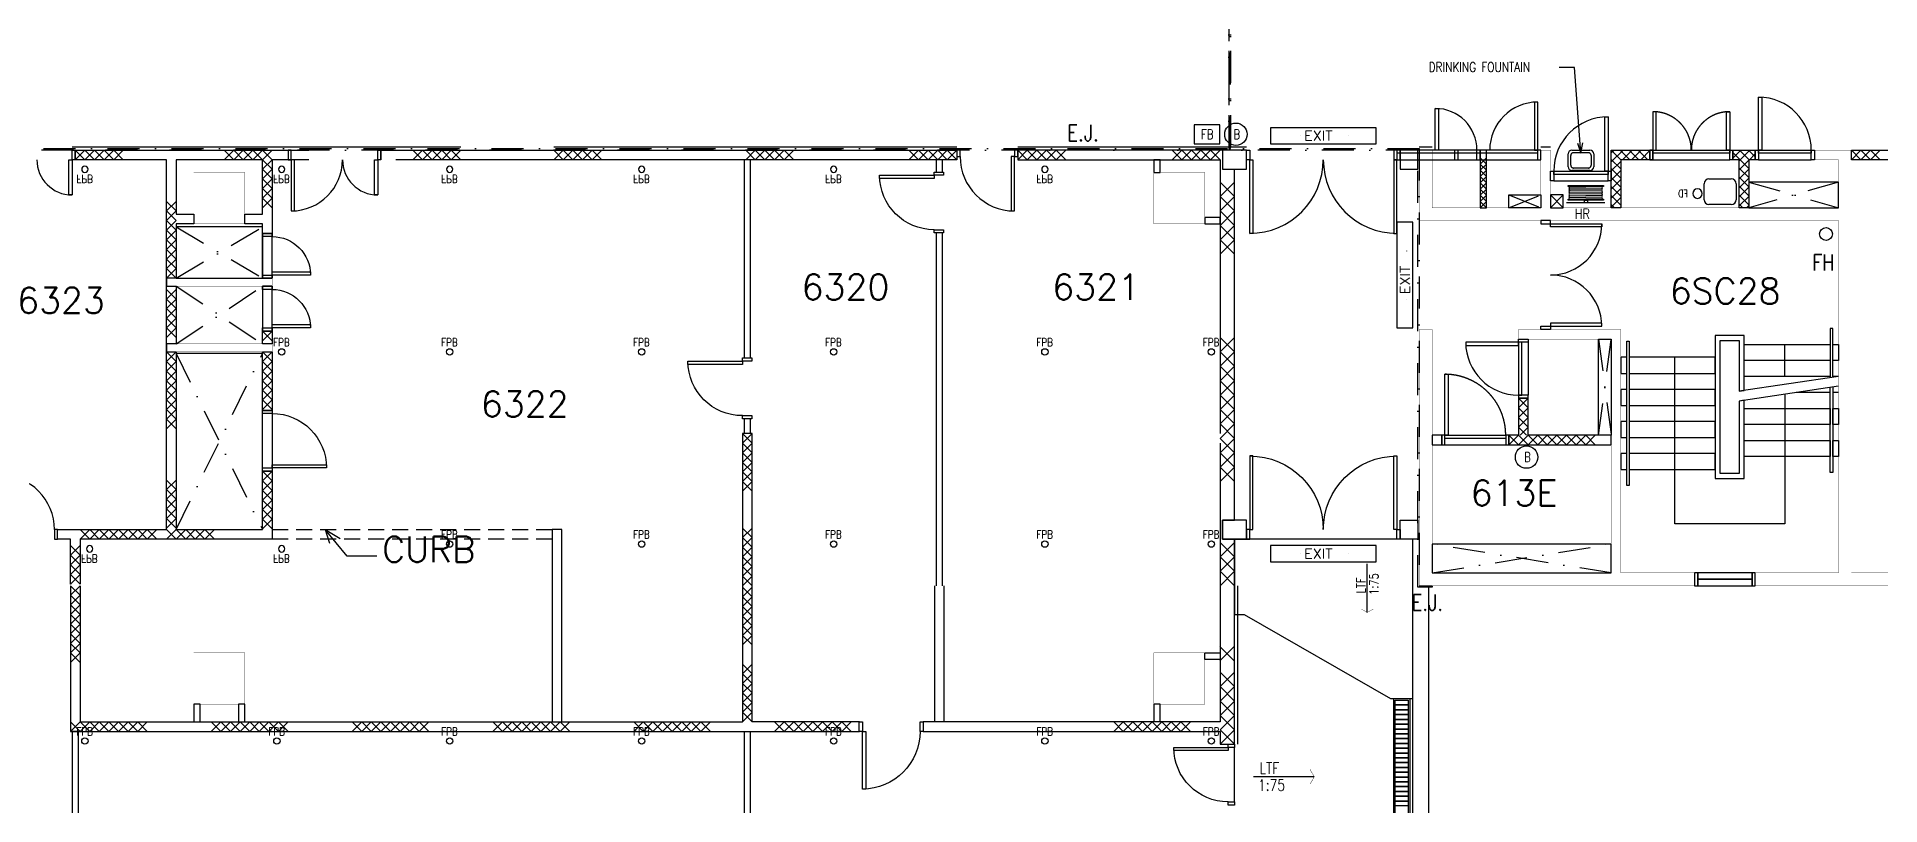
# Model space of a CAD drawing. Header units: millimetres. Extents: x -68474 to 336700, y -113450 to 53663.
# Drawn here: x 180150 to 208950, y -52975 to -40983 of the extents above; entities that cross this region are included whole.
import ezdxf

# ---------------------------------------------------------------- set-up
doc = ezdxf.new("R2010")
doc.units = ezdxf.units.MM
doc.header["$LTSCALE"] = 1000
for name, pattern in [('s5147a$0$DASHDOT', [1, 0.5, -0.25, 0, -0.25]), ('s5147a$0$DOT', [0.25, 0, -0.25]), ('s5147a$0$HIDDEN', [0.375, 0.25, -0.125])]:
    doc.linetypes.add(name, pattern=pattern)
for name, color, linetype in [('s5147a$0$11', 7, 'Continuous'), ('s5147a$0$17', 12, 'Continuous'), ('s5147a$0$20', 7, 'Continuous'), ('s5147a$0$22', 7, 'Continuous'), ('s5147a$0$23', 7, 'Continuous'), ('s5147a$0$25', 7, 'Continuous'), ('s5147a$0$30', 7, 'Continuous'), ('s5147a$0$39', 7, 'Continuous'), ('s5147a$0$41', 7, 'Continuous'), ('s5147a$0$45', 7, 'Continuous'), ('s5147a$0$49', 7, 'Continuous'), ('s5147a$0$56', 7, 'Continuous'), ('s5147a$0$6', 7, 'Continuous'), ('s5147a$0$9', 7, 'Continuous'), ('s5147a$0$EJ', 8, 'Continuous'), ('s5147a$0$L3', 3, 'Continuous'), ('s5147a$0$ROOM-NO', 4, 'Continuous')]:
    doc.layers.add(name, color=color, linetype=linetype)
doc.styles.add('s5147a$0$STANDARD', font='romans.shx', dxfattribs={"width": 0.75})

# ---------------------------------------------------------------- blocks, each defined once
blk = doc.blocks.new('s5147a$0$CHAT15')
at = {"layer": 's5147a$0$22', "color": 14, "linetype": 'Continuous'}
for points in [[(0, 0), (0.15, 0.15), (0.3, 0), (0.45, 0.15), (0.6, 0), (0.75, 0.15)], [(0, 0.15), (0.15, 0), (0.3, 0.15), (0.45, 0), (0.6, 0.15), (0.75, 0)]]:
    blk.add_lwpolyline(points, dxfattribs=at)
blk = doc.blocks.new('s5147a$0$D950A')
at = {"layer": 's5147a$0$41', "color": 8, "linetype": 'Continuous'}
for points in [[(0.05, 0.1), (0.1, 0.1), (0.1, 0.95), (0.05, 0.95)], [(0.05, 0.1), (0, 0.1), (0, 0), (0.05, 0)], [(0.95, 0.1), (0.9, 0.1), (0.9, 0), (0.95, 0)]]:
    blk.add_lwpolyline(points, close=True, dxfattribs=at)
blk.add_arc((0.05, 0.1), 0.85, 0, 90, dxfattribs=at)
blk = doc.blocks.new('s5147a$0$HAT15')
at = {"layer": 's5147a$0$22', "color": 14, "linetype": 'Continuous'}
for p, q in [((0, 0), (0.15, 0.15)), ((0, 0.15), (0.15, 0))]:
    blk.add_line(p, q, dxfattribs=at)
blk = doc.blocks.new('s5147a$0$D1000B')
at = {"layer": 's5147a$0$30', "color": 14, "linetype": 'Continuous'}
for points in [[(0.05, 0.15), (0.1, 0.15), (0.1, 1.05), (0.05, 1.05)], [(0, 0), (0.05, 0), (0.05, 0.15), (0, 0.15)], [(0.95, 0), (1, 0), (1, 0.15), (0.95, 0.15)]]:
    blk.add_lwpolyline(points, close=True, dxfattribs=at)
blk.add_arc((0.05, 0.15), 0.9, 0, 90, dxfattribs=at)
blk = doc.blocks.new('s5147a$0$H1200')
at = {"layer": 's5147a$0$22', "color": 14, "linetype": 'Continuous'}
for points in [[(0, 0), (0.15, 0.15), (0.3, 0), (0.45, 0.15), (0.6, 0), (0.75, 0.15), (0.9, 0), (1.05, 0.15), (1.2, 0)], [(0, 0.15), (0.15, 0), (0.3, 0.15), (0.45, 0), (0.6, 0.15), (0.75, 0), (0.9, 0.15), (1.05, 0), (1.2, 0.15)]]:
    blk.add_lwpolyline(points, dxfattribs=at)
blk = doc.blocks.new('s5147a$0$LTF75')
at = {"layer": 's5147a$0$45', "color": 4, "linetype": 'Continuous'}
blk.add_line((0.7586, 0), (0, 0), dxfattribs=at)
at = {"layer": 's5147a$0$45', "color": 4, "linetype": 'Continuous', "const_width": 0.005}
blk.add_lwpolyline([(0.7059, 0.0912), (0.7586, 0), (0.7059, -0.0914)], dxfattribs=at)
at = {"layer": 's5147a$0$45', "color": 4, "linetype": 'Continuous', "style": 's5147a$0$STANDARD', "width": 0.800142}
for s, p in [('LTF', (0.0735, 0.036)), ('1:75', (0.0556, -0.1735))]:
    blk.add_text(s, height=0.1406, dxfattribs=at).set_placement(p)
blk = doc.blocks.new('s5147a$0$LTF75D')
at = {"layer": 's5147a$0$45', "color": 4, "linetype": 'Continuous'}
blk.add_line((0, -0.7586), (0, 0), dxfattribs=at)
at = {"layer": 's5147a$0$45', "color": 4, "linetype": 'Continuous', "const_width": 0.005}
blk.add_lwpolyline([(-0.0912, -0.7059), (0, -0.7586), (0.0914, -0.7059)], dxfattribs=at)
at = {"layer": 's5147a$0$45', "color": 4, "linetype": 'Continuous', "style": 's5147a$0$STANDARD', "width": 0.800142}
for s, p in [('LTF', (-0.0303, -0.4608)), ('1:75', (0.1735, -0.4844))]:
    blk.add_text(s, height=0.1406, rotation=90, dxfattribs=at).set_placement(p)
blk = doc.blocks.new('s5147a$0$H900')
at = {"layer": 's5147a$0$22', "color": 14, "linetype": 'Continuous'}
for points in [[(0, 0), (0.15, 0.15), (0.3, 0), (0.45, 0.15), (0.6, 0), (0.75, 0.15), (0.9, 0)], [(0, 0.15), (0.15, 0), (0.3, 0.15), (0.45, 0), (0.6, 0.15), (0.75, 0), (0.9, 0.15)]]:
    blk.add_lwpolyline(points, dxfattribs=at)
blk = doc.blocks.new('s5147a$0$FPB')
at = {"layer": 's5147a$0$45', "color": 15, "linetype": 'Continuous'}
blk.add_circle((0, 0), 0.05, dxfattribs=at)
at = {"layer": 's5147a$0$45', "color": 15, "linetype": 'Continuous', "style": 's5147a$0$STANDARD', "width": 0.8}
blk.add_text('FPB', height=0.125, dxfattribs=at).set_placement((-0.1323, 0.0875))
blk = doc.blocks.new('s5147a$0$D1700B')
at = {"layer": 's5147a$0$30', "color": 4, "linetype": 'Continuous'}
for points in [[(0, 0), (0.05, 0), (0.05, 0.95), (0.1, 0.95), (0.1, 0.15), (0, 0.15), (0, 0)], [(1.7, 0), (1.65, 0), (1.65, 0.95), (1.6, 0.95), (1.6, 0.15), (1.7, 0.15), (1.7, 0)]]:
    blk.add_lwpolyline(points, dxfattribs=at)
for centre, start, end in [((0.05, 0.15), 0, 90), ((1.650003, 0.15), 90, 180)]:
    blk.add_arc(centre, 0.800001, start, end, dxfattribs=at)
blk = doc.blocks.new('s5147a$0$D2400B')
at = {"layer": 's5147a$0$30', "color": 14, "linetype": 'Continuous'}
for points in [[(0.05, 0.15), (0.1, 0.15), (0.1, 1.3), (0.05, 1.3)], [(2.35, 0.15), (2.3, 0.15), (2.3, 1.3), (2.35, 1.3)], [(0, 0), (0.05, 0), (0.05, 0.15), (0, 0.15)], [(2.4, 0), (2.35, 0), (2.35, 0.15), (2.4, 0.15)]]:
    blk.add_lwpolyline(points, close=True, dxfattribs=at)
for centre, start, end in [((0.05, 0.15), 0, 90), ((2.350004, 0.15), 90, 180)]:
    blk.add_arc(centre, 1.150002, start, end, dxfattribs=at)
blk = doc.blocks.new('s5147a$0$INSINK')
at = {"layer": 's5147a$0$49', "color": 2, "linetype": 'Continuous'}
for p, q in [((0, 0.075), (0, 0.325)), ((0.075, 0.4), (0.425, 0.4)), ((0.5, 0.325), (0.5, 0.075)), ((0.425, 0), (0.075, 0))]:
    blk.add_line(p, q, dxfattribs=at)
for centre, start, end in [((0.075, 0.325001), 90, 180), ((0.425001, 0.325001), 0, 90), ((0.075, 0.075), 180, 270), ((0.425001, 0.075), 270, 0)]:
    blk.add_arc(centre, 0.075, start, end, dxfattribs=at)
blk = doc.blocks.new('s5147a$0$HR')
at = {"layer": 's5147a$0$56', "color": 1, "linetype": 'Continuous'}
for p, q in [((-0.3, 0), (0.3, 0)), ((0.249, -0.0595), (-0.2491, -0.0671)), ((0.249, -0.0863), (-0.2491, -0.0939)), ((0.249, -0.1131), (-0.2491, -0.1207)), ((0.249, -0.1399), (-0.2491, -0.1475)), ((0.249, -0.1667), (-0.2491, -0.1743)), ((-0.2491, -0.201), (0.249, -0.1934)), ((0.249, -0.2202), (-0.2491, -0.2278)), ((0.249, -0.247), (-0.2491, -0.2546))]:
    blk.add_line(p, q, dxfattribs=at)
for points in [[(-0.275, -0.0575), (-0.275, -0.045), (0.275, -0.045), (0.275, -0.0575)], [(0.275, -0.2575), (0.275, -0.27), (-0.275, -0.27), (-0.275, -0.2575)], [(0.02, -0.0001), (0.02, -0.045), (-0.03, -0.045), (-0.03, -0.0001)]]:
    blk.add_lwpolyline(points, close=True, dxfattribs=at)
for centre, start, end in [((-0.2491, -0.08055), 89.999978, 269.999972), ((-0.2491, -0.107336), 89.999978, 269.999972), ((-0.2491, -0.134122), 89.999978, 269.999972), ((-0.2491, -0.160907), 89.999978, 269.999972), ((-0.2491, -0.187693), 89.999978, 269.999972), ((-0.2491, -0.214479), 89.999978, 269.999972), ((-0.2491, -0.241265), 89.999978, 269.999972), ((0.249, -0.07295), 270.000028, 90.000022), ((0.249, -0.099736), 270.000028, 90.000022), ((0.249, -0.126522), 270.000028, 90.000022), ((0.249, -0.153307), 270.000028, 90.000022), ((0.249, -0.180093), 270.000028, 90.000022), ((0.249, -0.206879), 270.000028, 90.000022), ((0.249, -0.233665), 270.000028, 90.000022)]:
    blk.add_arc(centre, 0.013393, start, end, dxfattribs=at)
at = {"layer": 's5147a$0$56', "color": 1, "linetype": 'Continuous', "style": 's5147a$0$STANDARD'}
blk.add_text('J.D.K.', height=0.0003, dxfattribs=at).set_placement((-0.2732, -0.2696))
blk = doc.blocks.new('s5147a$0$WP')
at = {"layer": 's5147a$0$30', "color": 14, "linetype": 'Continuous'}
blk.add_line((0.05, 0), (1, 0), dxfattribs=at)
at = {"layer": 's5147a$0$30', "color": 14, "linetype": 's5147a$0$HIDDEN'}
blk.add_lwpolyline([(0.05, 1.1), (0.1, 1.1), (0.1, 0.15), (0.05, 0.15)], close=True, dxfattribs=at)
at = {"layer": 's5147a$0$30', "color": 14, "linetype": 'Continuous'}
for points in [[(0, 0), (0.05, 0), (0.05, 0.15), (0, 0.15)], [(0.05, 0.15), (1, 0.15), (1, 0.1), (0.05, 0.1)], [(1, 0), (1.05, 0), (1.05, 0.15), (1, 0.15)]]:
    blk.add_lwpolyline(points, close=True, dxfattribs=at)
at = {"layer": 's5147a$0$30', "color": 14, "linetype": 's5147a$0$HIDDEN'}
blk.add_arc((0.05, 0.15), 0.95, 0, 90, dxfattribs=at)
blk = doc.blocks.new('s5147a$0$H1350')
at = {"layer": 's5147a$0$22', "color": 1, "linetype": 'Continuous'}
for points in [[(0, 0), (0.15, 0.15), (0.3, 0), (0.45, 0.15), (0.6, 0), (0.75, 0.15), (0.9, 0), (1.05, 0.15), (1.2, 0), (1.35, 0.15)], [(0, 0.15), (0.15, 0), (0.3, 0.15), (0.45, 0), (0.6, 0.15), (0.75, 0), (0.9, 0.15), (1.05, 0), (1.2, 0.15), (1.35, 0)]]:
    blk.add_lwpolyline(points, dxfattribs=at)
blk = doc.blocks.new('s5147a$0$H450')
at = {"layer": 's5147a$0$22', "color": 14, "linetype": 'Continuous'}
for points in [[(0, 0.15), (0.15, 0), (0.3, 0.15), (0.45, 0)], [(0, 0), (0.15, 0.15), (0.3, 0), (0.45, 0.15)]]:
    blk.add_lwpolyline(points, dxfattribs=at)
blk = doc.blocks.new('s5147a$0$CSINK')
at = {"layer": 's5147a$0$49', "color": 14, "linetype": 'Continuous'}
for p, q in [((0.075, 0.4), (0.425, 0.4)), ((0, 0.075), (0, 0.325)), ((0.05, 0.1062), (0.05, 0.2938)), ((0.425, 0), (0.075, 0)), ((0.11, 0.35), (0.39, 0.35)), ((0.39, 0.05), (0.11, 0.05)), ((0.45, 0.2938), (0.45, 0.1062)), ((0.5, 0.325), (0.5, 0.075))]:
    blk.add_line(p, q, dxfattribs=at)
for points in [[(0.11, 0.350001, 0.03065), (0.102177, 0.349519, 0.030839), (0.094471, 0.348084, 0.030964), (0.08706, 0.345725, 0.031496), (0.08, 0.342465, 0.031724), (0.0735, 0.338393, 0.032492), (0.067574, 0.333525, 0.032773), (0.06242, 0.328016, 0.033593), (0.058039, 0.321876, 0.033855), (0.054579, 0.315296, 0.034491), (0.052045, 0.308309, 0.03465), (0.050517, 0.301101, 0.034891), (0.05, 0.293751)], [(0.05, 0.10625, 0.034891), (0.050517, 0.0989, 0.03465), (0.052045, 0.091692, 0.034491), (0.054579, 0.084704, 0.033855), (0.058039, 0.078125, 0.033593), (0.06242, 0.071985, 0.032773), (0.067574, 0.066475, 0.032492), (0.0735, 0.061608, 0.031724), (0.08, 0.057536, 0.031496), (0.08706, 0.054276, 0.030964), (0.094471, 0.051917, 0.030839), (0.102177, 0.050482, 0.03065), (0.11, 0.05)], [(0.450001, 0.29375, 0.034891), (0.449484, 0.301101, 0.03465), (0.447956, 0.308309, 0.034491), (0.445422, 0.315296, 0.033855), (0.441962, 0.321876, 0.033593), (0.437581, 0.328016, 0.032773), (0.432427, 0.333525, 0.032492), (0.426501, 0.338393, 0.031724), (0.420001, 0.342465, 0.031496), (0.412941, 0.345725, 0.030964), (0.40553, 0.348084, 0.030839), (0.397824, 0.349519, 0.03065), (0.390001, 0.350001)], [(0.390001, 0.05, 0.03065), (0.397824, 0.050482, 0.030839), (0.40553, 0.051917, 0.030964), (0.412941, 0.054276, 0.031496), (0.420001, 0.057536, 0.031724), (0.426501, 0.061608, 0.032492), (0.432427, 0.066475, 0.032773), (0.437581, 0.071985, 0.033593), (0.441962, 0.078125, 0.033855), (0.445422, 0.084704, 0.034491), (0.447956, 0.091692, 0.03465), (0.449484, 0.0989, 0.034891), (0.450001, 0.10625)]]:
    blk.add_lwpolyline(points, format="xyb", dxfattribs=at)
for centre, start, end in [((0.075, 0.325001), 89.999997, 179.999997), ((0.425001, 0.325001), 0, 90), ((0.075, 0.075), 179.999997, 269.999997), ((0.425001, 0.075), 270, 0)]:
    blk.add_arc(centre, 0.075, start, end, dxfattribs=at)
blk = doc.blocks.new('s5147a$0$H600')
at = {"layer": 's5147a$0$22', "color": 14, "linetype": 'Continuous'}
for points in [[(0, 0), (0.15, 0.15), (0.3, 0), (0.45, 0.15), (0.6, 0)], [(0, 0.15), (0.15, 0), (0.3, 0.15), (0.45, 0), (0.6, 0.15)]]:
    blk.add_lwpolyline(points, dxfattribs=at)
blk = doc.blocks.new('s5147a$0$FD')
at = {"layer": 's5147a$0$45', "color": 4, "linetype": 'Continuous'}
blk.add_circle((0, 0), 0.1, dxfattribs=at)
at = {"layer": 's5147a$0$45', "color": 4, "linetype": 'Continuous', "style": 's5147a$0$STANDARD', "width": 0.8}
blk.add_text('FD', height=0.15, dxfattribs=at).set_placement((0.2, -0.0751))
blk = doc.blocks.new('s5147a$0$BCF')
at = {"layer": 's5147a$0$56', "color": 1, "linetype": 'Continuous'}
blk.add_circle((0, 0), 0.175, dxfattribs=at)
at = {"layer": 's5147a$0$56', "color": 1, "linetype": 'Continuous', "style": 's5147a$0$STANDARD', "width": 0.8}
blk.add_text('B', height=0.15, dxfattribs=at).set_placement((-0.0397, -0.075))
blk = doc.blocks.new('s5147a$0$FBB')
at = {"layer": 's5147a$0$56', "color": 1, "linetype": 'Continuous'}
blk.add_lwpolyline([(0, 0), (0.4, 0), (0.4, 0.3), (0, 0.3)], close=True, dxfattribs=at)
blk.add_circle((0.649901, 0.1497), 0.175, dxfattribs=at)
at = {"layer": 's5147a$0$56', "color": 1, "linetype": 'Continuous', "style": 's5147a$0$STANDARD', "width": 0.8}
for s, p in [('FB', (0.1007, 0.0747)), ('B', (0.6102, 0.0747))]:
    blk.add_text(s, height=0.15, dxfattribs=at).set_placement(p)
blk = doc.blocks.new('s5147a$0$D950B')
at = {"layer": 's5147a$0$30', "color": 14, "linetype": 'Continuous'}
for points in [[(0.05, 0.15), (0.1, 0.15), (0.1, 1), (0.05, 1)], [(0.05, 0.15), (0, 0.15), (0, 0), (0.05, 0)], [(0.95, 0.15), (0.9, 0.15), (0.9, 0), (0.95, 0)]]:
    blk.add_lwpolyline(points, close=True, dxfattribs=at)
blk.add_arc((0.05, 0.15), 0.85, 0, 90, dxfattribs=at)
blk = doc.blocks.new('s5147a$0$D700B')
at = {"layer": 's5147a$0$30', "color": 14, "linetype": 'Continuous'}
for points in [[(0.05, 0.15), (0.1, 0.15), (0.1, 0.75), (0.05, 0.75)], [(0, 0), (0.05, 0), (0.05, 0.15), (0, 0.15)], [(0.65, 0), (0.7, 0), (0.7, 0.15), (0.65, 0.15)]]:
    blk.add_lwpolyline(points, close=True, dxfattribs=at)
blk.add_arc((0.05, 0.15), 0.6, 0, 90, dxfattribs=at)
blk = doc.blocks.new('s5147a$0$H150')
at = {"layer": 's5147a$0$22', "color": 1, "linetype": 'Continuous'}
for p, q in [((0, 0), (0.15, 0.15)), ((0, 0.15), (0.15, 0))]:
    blk.add_line(p, q, dxfattribs=at)
blk = doc.blocks.new('s5147a$0$AP')
at = {"layer": 's5147a$0$30', "color": 14, "linetype": 'Continuous'}
blk.add_line((0.05, 0.05), (1.3, 0.05), dxfattribs=at)
for points in [[(0, 0), (1.35, 0), (1.35, 0.15), (0, 0.15)], [(0.05, 0), (1.3, 0), (1.3, 0.15), (0.05, 0.15)]]:
    blk.add_lwpolyline(points, close=True, dxfattribs=at)
blk = doc.blocks.new('s5147a$0$D1300D')
at = {"layer": 's5147a$0$30', "color": 4, "linetype": 's5147a$0$HIDDEN'}
for points in [[(0.05, 0.15), (0.1, 0.15), (0.1, 0.75), (0.05, 0.75)], [(1.25, 0.15), (1.2, 0.15), (1.2, 0.75), (1.25, 0.75)], [(0, 0), (0.05, 0), (0.05, 0.15), (0, 0.15)], [(1.3, 0), (1.25, 0), (1.25, 0.15), (1.3, 0.15)]]:
    blk.add_lwpolyline(points, close=True, dxfattribs=at)
for centre, start, end in [((0.05, 0.15), 0, 90), ((1.250002, 0.15), 90, 180)]:
    blk.add_arc(centre, 0.600001, start, end, dxfattribs=at)
blk = doc.blocks.new('s5147a$0$EXIT')
at = {"layer": 's5147a$0$39', "color": 1, "linetype": 'Continuous'}
blk.add_lwpolyline([(-0.825, -0.25), (0.825, -0.25), (0.825, 0), (-0.825, 0)], close=True, dxfattribs=at)
at = {"layer": 's5147a$0$39', "color": 1, "linetype": 's5147a$0$DOT'}
for centre in [(-0.375001, -0.125), (0.375001, -0.125)]:
    blk.add_circle(centre, 0.025, dxfattribs=at)
at = {"layer": 's5147a$0$39', "color": 1, "linetype": 'Continuous', "style": 's5147a$0$STANDARD', "width": 1.1}
blk.add_text('EXIT', height=0.15, dxfattribs=at).set_placement((-0.3001, -0.2))
blk = doc.blocks.new('s5147a$0$6322')
at = {"layer": 's5147a$0$17', "color": 3}
blk.add_lwpolyline([(188350, -48675), (188350, -48675), (188350, -48675), (188200, -48675), (188200, -51675), (188350, -51675), (188350, -48925), (188350, -48925)], close=True, dxfattribs=at)

msp = doc.modelspace()

# ---------------------------------------------------------------- linework, layer by layer
for p, q in [((193317.6, -43142.3), (194167.6, -43142.3)), ((194317.6, -43142.3), (194167.6, -43142.3)), ((194317.6, -44042.3), (194167.6, -44042.3)), ((190322.8, -46045.2), (191172.8, -46045.2)), ((191322.8, -46045.2), (191172.8, -46045.2)), ((191322.8, -46945.2), (191172.8, -46945.2))]:
    msp.add_line(p, q)
at = {"layer": 's5147a$0$11', "color": 14, "linetype": 'Continuous'}
for p, q in [((208500, -42750), (211800, -42750)), ((208500, -42900), (208500, -42750)), ((211800, -42900), (208500, -42900))]:
    msp.add_line(p, q, dxfattribs=at)
at = {"layer": 's5147a$0$11', "color": 2, "linetype": 's5147a$0$DASHDOT'}
for p, q in [((203150, -43650), (203650, -43450)), ((203150, -43450), (203650, -43650)), ((204000, -43450), (203800, -43650)), ((203800, -43450), (204000, -43650))]:
    msp.add_line(p, q, dxfattribs=at)
at = {"layer": 's5147a$0$11', "color": 14, "linetype": 's5147a$0$DASHDOT'}
for p, q in [((208300, -43250), (206900, -43650)), ((206900, -43250), (208300, -43650)), ((204550, -45700), (204750, -47200)), ((204550, -47200), (204750, -45700)), ((201950, -49350), (204750, -48900)), ((204750, -49350), (201950, -48900))]:
    msp.add_line(p, q, dxfattribs=at)
at = {"layer": 's5147a$0$11', "color": 3, "linetype": 'Continuous', "const_width": 5}
for points in [[(206999.8, -49550), (206999.8, -49350), (208300, -49350), (208300, -43850), (201750, -43850), (201750, -42750), (201949.8, -42750), (201949.8, -42900), (201949.8, -42900), (201950, -43650), (203650, -43650), (203650, -42750), (203800, -42750), (203800, -43650), (208300, -43650), (208300, -42900), (207925, -42900), (207925, -42750), (208500, -42750), (208500, -49350), (209349.8, -49350), (209349.8, -49550), (206999.8, -49550)], [(206049.8, -49550), (206049.8, -49350), (204900, -49350), (204900, -45550), (203300, -45550), (203300, -45700), (204750, -45700), (204750, -49350), (201950, -49350), (201950, -45550), (201750, -45550), (201749.8, -49550), (206049.8, -49550)]]:
    msp.add_lwpolyline(points, dxfattribs=at)
at = {"layer": 's5147a$0$11', "color": 14, "linetype": 'Continuous'}
for points in [[(202700, -43650), (202800, -43650), (202800, -42750), (202700, -42750)], [(204750, -42750), (205350, -42750), (205350, -42900), (204900, -42900), (204900, -43650), (204750, -43650)], [(207000, -42750), (207000, -42900), (206900, -42900), (206900, -43650), (206750, -43650), (206750, -42900), (206650, -42900), (206650, -42750)], [(201950, -47350), (202100, -47350), (202100, -47200), (201950, -47200)]]:
    msp.add_lwpolyline(points, close=True, dxfattribs=at)
at = {"layer": 's5147a$0$11', "color": 2, "linetype": 'Continuous'}
for points in [[(203650, -43650), (203150, -43650), (203150, -43450), (203650, -43450)], [(203800, -43650), (204000, -43650), (204000, -43450), (203800, -43450)], [(206900, -43650), (208300, -43650), (208300, -43250), (206900, -43250)], [(204750, -47200), (204550, -47200), (204550, -45700), (204750, -45700)], [(201950, -49350), (204750, -49350), (204750, -48900), (201950, -48900)]]:
    msp.add_lwpolyline(points, close=True, dxfattribs=at)
at = {"layer": 's5147a$0$11', "color": 1, "linetype": 'Continuous'}
msp.add_lwpolyline([(203150, -47350), (204750, -47350), (204750, -47200), (203450, -47200), (203450, -46625), (203300, -46625), (203300, -47200), (203150, -47200)], close=True, dxfattribs=at)
at = {"layer": 's5147a$0$17', "color": 14, "linetype": 'Continuous'}
for p, q in [((194300, -42900), (194200, -42900)), ((194200, -42900), (194200, -43092.3)), ((194300, -43092.3), (194300, -42900)), ((194200, -44042.3), (194200, -49550)), ((194300, -49550), (194300, -44042.3))]:
    msp.add_line(p, q, dxfattribs=at)
for points in [[(191300, -45995.2), (191300, -42900), (191200, -42900), (191200, -45995.2)], [(191325, -49550), (191325, -47174.6), (191175, -47174.6), (191175, -49550)], [(191200, -46945.2), (191200, -47175)], [(191300, -47175), (191300, -46945.2)], [(182700, -51675), (182700, -51400), (182600, -51400), (182600, -51675)], [(183400, -51675), (183400, -51400), (183300, -51400), (183300, -51675)], [(197700, -51675), (197700, -51400), (197600, -51400), (197600, -51675)], [(191200, -51825), (191200, -57800), (197600, -57800), (197600, -58100), (197700, -58100), (197700, -57800), (198638, -57800), (198638, -57700), (191300, -57700), (191300, -51825)]]:
    msp.add_lwpolyline(points, dxfattribs=at)
for points in [[(197600, -43100), (197700, -43100), (197700, -42900), (197600, -42900)], [(198400, -43900), (198638, -43900), (198638, -43800), (198400, -43800)], [(198400, -50600), (198638, -50600), (198638, -50700), (198400, -50700)], [(180700, -56525), (180800, -56525), (180800, -51825), (180700, -51825)]]:
    msp.add_lwpolyline(points, close=True, dxfattribs=at)
at = {"layer": 's5147a$0$20', "color": 14, "linetype": 'Continuous'}
for p, q in [((180750, -42900), (180750, -42750)), ((180750, -42750), (184400, -42750)), ((182175, -42900), (180750, -42900)), ((182175, -48675), (182175, -42900)), ((183675, -42900), (182325, -42900)), ((182325, -42900), (182325, -43750)), ((183675, -43750), (183675, -42900)), ((183825, -42900), (183825, -44050)), ((184400, -42900), (183825, -42900)), ((184075.4, -42750), (184075.4, -42900)), ((185525.4, -42900), (185525.4, -42750)), ((185525.4, -42750), (186775, -42750)), ((194525, -42900), (185756.9, -42900)), ((185906.9, -42750), (194525, -42750)), ((194525, -42750), (194525, -42900)), ((182325, -43750), (182600, -43750)), ((182600, -43750), (182600, -43900)), ((183400, -43900), (183400, -43750)), ((183400, -43750), (183675, -43750)), ((182600, -43900), (182325, -43900)), ((182325, -43900), (182325, -44750)), ((183675, -43900), (183400, -43900)), ((183675, -44050), (183675, -43900)), ((183825, -44050), (183675, -44050)), ((182325, -44750), (182175, -44750)), ((182175, -44750), (182175, -44875)), ((182175, -44875), (182325, -44875)), ((182325, -44875), (182325, -45775)), ((182325, -45775), (182175, -45775)), ((182175, -45775), (182175, -45900)), ((182175, -45900), (182325, -45900)), ((182325, -45900), (182325, -48675)), ((198638, -47325), (198638, -49550)), ((183675, -48675), (183675, -47762.5)), ((183675, -47762.5), (183825, -47762.5)), ((183825, -47762.5), (183825, -48825)), ((180475, -48825), (180475, -48675)), ((180475, -48675), (180675, -48675)), ((180675, -48825), (180475, -48825)), ((180675, -48675), (182175, -48675)), ((180675, -49525), (180675, -48825)), ((183825, -48825), (180825, -48825)), ((180825, -48825), (180825, -49525)), ((182325, -48675), (183675, -48675)), ((180684.5, -49525), (180675, -49525)), ((180675, -49550), (180675, -51825)), ((191175, -49550), (191175, -51675)), ((191325, -51675), (191325, -49550)), ((194175, -49550), (194175, -51675)), ((194325, -51675), (194325, -49550)), ((198638, -49550), (198638, -51675)), ((198863, -52025), (198863, -49550)), ((180675, -51825), (193001.3, -51825)), ((193001.3, -51675), (191325, -51675)), ((198638, -51675), (194000.1, -51675)), ((194000.1, -51825), (198638, -51825)), ((198638, -51825), (198638, -52025)), ((198638, -52025), (198863, -52025))]:
    msp.add_line(p, q, dxfattribs=at)
at = {"layer": 's5147a$0$20', "color": 14, "linetype": 's5147a$0$DASHDOT'}
for p, q in [((182325, -43950), (183675, -44750)), ((182325, -44750), (183675, -43950)), ((182325, -45775), (183675, -44875)), ((182325, -44875), (183675, -45775)), ((182325, -48675), (183675, -45925)), ((182325, -45925), (183675, -48675))]:
    msp.add_line(p, q, dxfattribs=at)
at = {"layer": 's5147a$0$20', "color": 14, "linetype": 's5147a$0$HIDDEN'}
for p, q in [((183825, -48675), (188200, -48675)), ((188200, -48825), (183825, -48825))]:
    msp.add_line(p, q, dxfattribs=at)
at = {"layer": 's5147a$0$20', "color": 14, "linetype": 'Continuous'}
for points in [[(198863, -49550), (198863, -48825), (198675.1, -48825), (198675.1, -48525), (198863, -48525), (198863, -43050), (199049.9, -43050), (199049.9, -42750), (198863, -42750), (195475, -42750), (195475, -42900), (198638, -42900), (198638, -47175)], [(180825, -49550), (180825, -51675), (191175, -51675)]]:
    msp.add_lwpolyline(points, dxfattribs=at)
for points in [[(199049.9, -42750), (198675, -42750), (198675, -43050), (199049.9, -43050)], [(182325, -44750), (183675, -44750), (183675, -43950), (182325, -43950)], [(183675, -45575), (183825, -45575), (183825, -45775), (183675, -45775)], [(182325, -48675), (183675, -48675), (183675, -45925), (182325, -45925)], [(183825, -46812.5), (183675, -46812.5), (183675, -45900), (183825, -45900)]]:
    msp.add_lwpolyline(points, close=True, dxfattribs=at)
at = {"layer": 's5147a$0$20', "color": 2, "linetype": 'Continuous'}
for points in [[(201449.9, -43050), (201725, -43050), (201725, -42750), (201449.9, -42750)], [(199050, -48525), (198675.1, -48525), (198675.1, -48825), (199050, -48825)], [(201725, -48825), (201450, -48825), (201450, -48525), (201725, -48525)]]:
    msp.add_lwpolyline(points, close=True, dxfattribs=at)
at = {"layer": 's5147a$0$20', "color": 14, "linetype": 'Continuous', "const_width": 5}
for points in [[(182175, -44875), (183825, -44875), (183825, -44750), (182175, -44750)], [(183825, -45775), (182175, -45775), (182175, -45900), (183825, -45900)]]:
    msp.add_lwpolyline(points, close=True, dxfattribs=at)
at = {"layer": 's5147a$0$22', "color": 14, "linetype": 'Continuous'}
for p, q in [((204750, -42793.4), (204793.4, -42750)), ((204750, -42793.4), (204793.4, -42750)), ((204750, -43601.7), (204798.3, -43650)), ((204750, -43601.7), (204798.3, -43650))]:
    msp.add_line(p, q, dxfattribs=at)
at = {"layer": 's5147a$0$22', "color": 1, "linetype": 'Continuous'}
for p, q in [((204750, -42934.8), (204934.8, -42750)), ((204750, -42793.4), (204793.4, -42750)), ((204750, -42753.2), (204900, -42903.2)), ((204750, -42894.6), (204900, -43044.6)), ((204888.3, -42750), (205038.3, -42900)), ((204926.2, -42900), (205076.2, -42750)), ((205029.7, -42750), (205179.7, -42900)), ((205067.6, -42900), (205217.6, -42750)), ((205171.1, -42750), (205321.1, -42900)), ((205209.1, -42900), (205359.1, -42750)), ((206650, -42874), (206774, -42750)), ((206650, -42788.6), (206900, -43038.6)), ((206750, -42915.4), (206915.4, -42750)), ((206750, -43056.8), (206900, -42906.8)), ((206752.8, -42750), (206902.8, -42900)), ((206894.3, -42750), (207000, -42855.7)), ((206906.8, -42900), (207000, -42806.8)), ((204750, -43076.2), (204900, -42926.2)), ((204750, -43036), (204900, -43186)), ((204750, -43217.6), (204900, -43067.6)), ((204750, -43177.4), (204900, -43327.4)), ((206750, -43030), (206900, -43180)), ((206750, -43198.2), (206900, -43048.2)), ((206750, -43171.4), (206900, -43321.4)), ((206750, -43339.6), (206900, -43189.6)), ((204750, -43359.1), (204900, -43209.1)), ((204750, -43318.8), (204900, -43468.8)), ((204750, -43500.5), (204900, -43350.5)), ((204750, -43460.3), (204900, -43610.3)), ((206750, -43312.8), (206900, -43462.8)), ((206750, -43481.1), (206900, -43331.1)), ((206750, -43454.3), (206900, -43604.3)), ((206750, -43622.5), (206900, -43472.5)), ((204750, -43641.9), (204900, -43491.9)), ((204750, -43601.7), (204798.3, -43650)), ((204883.3, -43650), (204900, -43633.3)), ((206750, -43595.7), (206804.3, -43650)), ((206863.9, -43650), (206900, -43613.9))]:
    msp.add_line(p, q, dxfattribs=at)
for points in [[(203300, -46625), (203450, -46775), (203300, -46925), (203450, -47075), (203325, -47200)], [(203450, -46625), (203300, -46775), (203450, -46925), (203300, -47075), (203425, -47200)]]:
    msp.add_lwpolyline(points, dxfattribs=at)
at = {"layer": 's5147a$0$23', "color": 14, "linetype": 'Continuous'}
msp.add_line((201900, -72749.8), (201900, -49550), dxfattribs=at)
msp.add_lwpolyline([(201750, -73649.8), (201650, -73649.8), (201650, -48825)], dxfattribs=at)
at = {"layer": 's5147a$0$23', "color": 10, "linetype": 'Continuous'}
for points in [[(206049.8, -49550), (206099.8, -49550), (206099.8, -49350), (206049.8, -49350)], [(206099.8, -49445), (206949.8, -49445), (206949.8, -49350), (206099.8, -49350)], [(206099.8, -49550), (206949.8, -49550), (206949.8, -49455), (206099.8, -49455)], [(206949.8, -49550), (206999.8, -49550), (206999.8, -49350), (206949.8, -49350)]]:
    msp.add_lwpolyline(points, close=True, dxfattribs=at)
at = {"layer": 's5147a$0$25', "color": 10, "linetype": 'Continuous'}
for p, q in [((180700, -42700), (186775, -42700)), ((188225, -42700), (194525, -42700)), ((195475, -42700), (199049.9, -42700)), ((201750, -42700), (201949.7, -42700)), ((203650, -42700), (203800, -42700)), ((207459.4, -46285), (207459.4, -45785)), ((208299.2, -46285), (206749.5, -46515.6)), ((208169.2, -46285), (206824.6, -46285)), ((208299.2, -46285), (208209.2, -46285)), ((208300, -46436.6), (206749.6, -46667.4)), ((208169.2, -46535), (207639, -46535)), ((208299.2, -46535), (208209.2, -46535))]:
    msp.add_line(p, q, dxfattribs=at)
at = {"layer": 's5147a$0$25', "color": 4, "linetype": 'Continuous'}
msp.add_line((198913, -52025), (198913, -49550), dxfattribs=at)
at = {"layer": 's5147a$0$25', "color": 14, "linetype": 'Continuous'}
for points in [[(183675, -44750), (183825, -44750), (183825, -44050), (183675, -44050)], [(183675, -45575), (183825, -45575), (183825, -44875), (183675, -44875)], [(183825, -47762.5), (183675, -47762.5), (183675, -46812.5), (183825, -46812.5)]]:
    msp.add_lwpolyline(points, close=True, dxfattribs=at)
at = {"layer": 's5147a$0$25', "color": 10, "linetype": 'Continuous'}
for points in [[(204990, -45735), (205030, -45735), (205030, -47985), (204990, -47985)], [(206749.5, -46515.6), (206824.5, -46504.4), (206824.9, -45645), (206374.6, -45645), (206374.6, -47875), (206824.6, -47875), (206824.6, -46656.2), (206749.6, -46667.4), (206749.6, -47800), (206449.6, -47800), (206449.6, -45720), (206749.9, -45720)], [(208169.2, -46035), (206824.6, -46035), (206824.6, -45785), (208169.2, -45785)], [(208299.2, -46035), (208209.2, -46035), (208209.2, -45785), (208299.2, -45785)], [(204900, -46235), (204990, -46235), (204990, -45985), (204900, -45985)], [(205030, -46235), (206374.6, -46235), (206374.6, -45985), (205030, -45985)], [(204900, -46735), (204990, -46735), (204990, -46485), (204900, -46485)], [(205030, -46735), (206374.6, -46735), (206374.6, -46485), (205030, -46485)], [(208169.2, -47035), (206824.6, -47035), (206824.6, -46785), (208169.2, -46785)], [(208299.2, -47035), (208209.2, -47035), (208209.2, -46785), (208299.2, -46785)], [(204900, -47235), (204990, -47235), (204990, -46985), (204900, -46985)], [(205030, -47235), (206374.6, -47235), (206374.6, -46985), (205030, -46985)], [(204900, -47735), (204990, -47735), (204990, -47485), (204900, -47485)], [(205030, -47735), (206374.6, -47735), (206374.6, -47485), (205030, -47485)], [(208169.2, -47535), (206824.6, -47535), (206824.6, -47285), (208169.2, -47285)], [(208299.2, -47535), (208209.2, -47535), (208209.2, -47285), (208299.2, -47285)]]:
    msp.add_lwpolyline(points, close=True, dxfattribs=at)
for points in [[(208209.2, -46298.8), (208209.2, -45535), (208169.2, -45535), (208169.2, -46305)], [(207459.4, -46561.7), (207459.4, -48585), (205739.8, -48585), (205739.8, -45985)], [(208209.2, -46450.6), (208209.2, -47785), (208170, -47785), (208170, -46456.6)]]:
    msp.add_lwpolyline(points, dxfattribs=at)
at = {"layer": 's5147a$0$30', "color": 7, "linetype": 'Continuous'}
for p, q in [((205400, -42900), (206600, -42900)), ((207050, -42900), (207875, -42900)), ((193317.6, -43192.3), (193317.6, -43142.3)), ((194167.6, -43192.3), (193317.6, -43192.3)), ((194167.6, -43142.3), (194167.6, -43092.3)), ((194167.6, -43092.3), (194317.6, -43092.3)), ((194167.6, -43142.3), (194167.6, -43192.3)), ((194317.6, -43092.3), (194317.6, -43142.3)), ((203850, -43230), (204700, -43230)), ((194167.6, -44042.3), (194167.6, -43992.3)), ((194167.6, -43992.3), (194317.6, -43992.3)), ((194317.6, -43992.3), (194317.6, -44042.3)), ((203450, -45750), (203450, -46575)), ((190322.8, -46095.2), (190322.8, -46045.2)), ((191172.8, -46045.2), (191172.8, -45995.2)), ((191172.8, -45995.2), (191322.8, -45995.2)), ((191172.8, -46045.2), (191172.8, -46095.2)), ((191322.8, -45995.2), (191322.8, -46045.2)), ((191172.8, -46095.2), (190322.8, -46095.2)), ((191172.8, -46945.2), (191172.8, -46895.2)), ((191172.8, -46895.2), (191322.8, -46895.2)), ((191322.8, -46895.2), (191322.8, -46945.2))]:
    msp.add_line(p, q, dxfattribs=at)
for points in [[(203549.8, -42750), (203599.8, -42750), (203599.8, -42000), (203549.8, -42000)], [(207050, -42750), (207050, -41925), (207100, -41925), (207100, -42750)], [(202050, -42750), (202000, -42750), (202000, -42100), (202050, -42100)], [(204700, -42230), (204700, -43080), (204650, -43080), (204650, -42230)], [(180700, -42900), (180700, -43450), (180650, -43450), (180650, -42900)], [(180750, -42750), (180750, -42900), (180700, -42900), (180700, -42750)], [(184075.4, -42750), (184075.4, -42900), (184125.4, -42900), (184125.4, -42750)], [(184125.4, -42900), (184125.4, -43700), (184175.4, -43700), (184175.4, -42900)], [(185475.4, -42900), (185475.4, -43450), (185425.4, -43450), (185425.4, -42900)], [(185525.4, -42750), (185525.4, -42900), (185475.4, -42900), (185475.4, -42750)], [(205350, -42750), (205400, -42750), (205400, -42900), (205350, -42900)], [(205400, -42750), (206600, -42750), (206600, -42800), (205400, -42800)], [(206600, -42750), (206650, -42750), (206650, -42900), (206600, -42900)], [(207000, -42750), (207050, -42750), (207050, -42900), (207000, -42900)], [(207050, -42750), (207875, -42750), (207875, -42800), (207050, -42800)], [(207875, -42750), (207925, -42750), (207925, -42900), (207875, -42900)], [(203800, -43080), (203850, -43080), (203850, -43230), (203800, -43230)], [(203850, -43080), (204700, -43080), (204700, -43130), (203850, -43130)], [(204700, -43080), (204750, -43080), (204750, -43230), (204700, -43230)], [(202475, -45750), (202475, -45800), (203300, -45800), (203300, -45750)], [(203300, -45700), (203450, -45700), (203450, -45750), (203300, -45750)], [(203300, -46575), (203350, -46575), (203350, -45750), (203300, -45750)], [(203300, -46625), (203450, -46625), (203450, -46575), (203300, -46575)]]:
    msp.add_lwpolyline(points, close=True, dxfattribs=at)
for centre, radius, start, end in [((203599.8, -42750), 750, 90, 180), ((207050, -42750), 825, 0, 90), ((202000, -42750), 650, 0, 90), ((204700, -43080), 850, 90, 180), ((180700, -42900), 550, 180, 270), ((184125.4, -42900), 800, 270, 0), ((185475.4, -42900), 550, 180, 270), ((203300, -45750), 825, 180, 270)]:
    msp.add_arc(centre, radius, start, end, dxfattribs=at)
at = {"layer": 's5147a$0$30', "color": 7, "linetype": 'Continuous', "extrusion": (0, 0, -1)}
for centre in [(194167.6, -43142.3), (191172.8, -46045.2)]:
    msp.add_ellipse(centre, major_axis=(-601, 601), ratio=1, start_param=-2.3561945, end_param=-0.7853982, dxfattribs=at)
at = {"layer": 's5147a$0$45', "color": 4, "linetype": 'Continuous'}
msp.add_line((198863, -52925), (198863, -52075), dxfattribs=at)
msp.add_lwpolyline([(201650, -48825), (198863.7, -48825), (198862.5, -50000), (199012.5, -50000), (201300, -51312), (201650, -51312)], dxfattribs=at)
at = {"layer": 's5147a$0$45', "color": 14, "linetype": 'Continuous'}
for points in [[(201600, -108749.8), (201350.2, -108749.8), (201350.2, -51312), (201600, -51312)], [(201375, -51337), (201575, -51337), (201575, -51412), (201375, -51412)], [(201375, -51412), (201575, -51412), (201575, -51487), (201375, -51487)], [(201375, -51487), (201575, -51487), (201575, -51562), (201375, -51562)], [(201575, -108724.8), (201375.2, -108724.8), (201375.2, -51337), (201575, -51337)], [(201375, -51562), (201575, -51562), (201575, -51637), (201375, -51637)], [(201375, -51637), (201575, -51637), (201575, -51712), (201375, -51712)], [(201375, -51712), (201575, -51712), (201575, -51787), (201375, -51787)], [(201375, -51787), (201575, -51787), (201575, -51862), (201375, -51862)], [(201375, -51862), (201575, -51862), (201575, -51937), (201375, -51937)], [(201375, -51937), (201575, -51937), (201575, -52012), (201375, -52012)], [(201375, -52012), (201575, -52012), (201575, -52087), (201375, -52087)], [(201375, -52087), (201575, -52087), (201575, -52162), (201375, -52162)], [(201375, -52162), (201575, -52162), (201575, -52237), (201375, -52237)], [(201375, -52237), (201575, -52237), (201575, -52312), (201375, -52312)], [(201375, -52312), (201575, -52312), (201575, -52387), (201375, -52387)], [(201375, -52387), (201575, -52387), (201575, -52462), (201375, -52462)], [(201375, -52462), (201575, -52462), (201575, -52537), (201375, -52537)], [(201375, -52537), (201575, -52537), (201575, -52612), (201375, -52612)], [(201375, -52612), (201575, -52612), (201575, -52687), (201375, -52687)], [(201375, -52687), (201575, -52687), (201575, -52762), (201375, -52762)], [(201375, -52762), (201575, -52762), (201575, -52837), (201375, -52837)], [(201375, -52837), (201575, -52837), (201575, -52912), (201375, -52912)], [(201375, -52912), (201575, -52912), (201575, -52987), (201375, -52987)]]:
    msp.add_lwpolyline(points, close=True, dxfattribs=at)
at = {"layer": 's5147a$0$49', "color": 2, "linetype": 'Continuous'}
for p, q in [((204173.5, -41458.3), (203933.5, -41458.3)), ((204275, -42800), (204173.5, -41458.3))]:
    msp.add_line(p, q, dxfattribs=at)
msp.add_lwpolyline([(204223.9, -42643.2), (204275, -42800), (204303.7, -42637.6)], dxfattribs=at)
msp.add_lwpolyline([(204223.9, -42643.2), (204275, -42800), (204303.7, -42637.6)], dxfattribs=at)
at = {"layer": 's5147a$0$56', "color": 1, "linetype": 'Continuous'}
msp.add_circle((208104.2, -44059.6), 100, dxfattribs=at)
msp.add_circle((208104.2, -44059.6), 100, dxfattribs=at)
at = {"layer": 's5147a$0$6', "color": 14, "linetype": 'Continuous', "const_width": 5}
for points in [[(182600, -43900), (183400, -43900), (183400, -43100), (182600, -43100)], [(197600, -43900), (198400, -43900), (198400, -43100), (197600, -43100)]]:
    msp.add_lwpolyline(points, close=True, dxfattribs=at)
at = {"layer": 's5147a$0$6', "color": 3, "linetype": 'Continuous', "const_width": 5}
for points in [[(182600, -51400), (183400, -51400), (183400, -50600), (182600, -50600)], [(197600, -51400), (198400, -51400), (198400, -50600), (197600, -50600)]]:
    msp.add_lwpolyline(points, close=True, dxfattribs=at)
at = {"layer": 's5147a$0$9', "color": 1, "linetype": 's5147a$0$DASHDOT'}
for points in [[(198775, -42725), (198800, -42725), (198800, -38550), (198775, -38550)], [(158050, -49575), (158050, -49550), (158249.9, -49550), (158249.9, -42725), (201749.8, -42725), (201749.8, -49550), (201949.8, -49550), (201949.8, -49575), (201724.8, -49575), (201724.8, -42750), (158275, -42750), (158275, -49575)]]:
    msp.add_lwpolyline(points, close=True, dxfattribs=at)
at = {"layer": 's5147a$0$EJ', "linetype": 's5147a$0$DASHDOT'}
for p, q in [((198775, -18199.9), (198775, -42725)), ((198800, -18199.9), (198800, -42725))]:
    msp.add_line(p, q, dxfattribs=at)
at = {"layer": 's5147a$0$ROOM-NO'}
for p, q in [((184997.7, -49086.9), (184653.7, -48671.9)), ((184653.7, -48671.9), (184724.8, -48885.3)), ((184653.7, -48671.9), (184890.9, -48814.2)), ((185460.4, -49086.9), (184997.7, -49086.9))]:
    msp.add_line(p, q, dxfattribs=at)

# ---------------------------------------------------------------- block references
at = {"zscale": 1000}
for name, p, xscale, yscale in [('s5147a$0$FBB', (198234.7, -42653.2), 999.9979999999999, 999.9979999999999), ('s5147a$0$EXIT', (200250, -42400), 999.9979999999999, 999.9979999999999), ('s5147a$0$CSINK', (204075, -43070), 799.9970000000001, 799.9970000000001), ('s5147a$0$HAT15', (208500, -42900), 999.9979999999999, 999.9979999999999), ('s5147a$0$HAT15', (208650, -42900), 999.9979999999999, 999.9979999999999), ('s5147a$0$HAT15', (208800, -42900), 999.9979999999999, 999.9979999999999), ('s5147a$0$FPB', (180900, -43050), 999.9979999999999, -999.9979999999999), ('s5147a$0$FPB', (183975, -43050), 999.9979999999999, -999.9979999999999), ('s5147a$0$FPB', (186600, -43050), 999.9979999999999, -999.9979999999999), ('s5147a$0$FPB', (189600, -43050), 999.9979999999999, -999.9979999999999), ('s5147a$0$FPB', (192600, -43050), 999.9979999999999, -999.9979999999999), ('s5147a$0$FPB', (195900, -43050), 999.9979999999999, -999.9979999999999), ('s5147a$0$INSINK', (206200, -43600), 999.9979999999999, 999.9979999999999), ('s5147a$0$FPB', (183975, -45900), 999.9979999999999, 999.9979999999999), ('s5147a$0$FPB', (186600, -45900), 999.9979999999999, 999.9979999999999), ('s5147a$0$FPB', (189600, -45900), 999.9979999999999, 999.9979999999999), ('s5147a$0$FPB', (192600, -45900), 999.9979999999999, 999.9979999999999), ('s5147a$0$FPB', (195900, -45900), 999.9979999999999, 999.9979999999999), ('s5147a$0$FPB', (198500.5, -45900), 999.9979999999999, 999.9979999999999), ('s5147a$0$H1350', (203150, -47350), 999.9979999999999, 999.9979999999999), ('s5147a$0$BCF', (203425.9, -47542.2), 999.9979999999999, 999.9979999999999), ('s5147a$0$H1200', (180825, -48825), 999.9979999999999, 999.9979999999999), ('s5147a$0$FPB', (180975, -48975), 999.9979999999999, -999.9979999999999), ('s5147a$0$CHAT15', (182175, -48825), 999.9979999999999, 999.9979999999999), ('s5147a$0$FPB', (183975, -48975), 999.9979999999999, -999.9979999999999), ('s5147a$0$FPB', (186600, -48900), 999.9979999999999, 999.9979999999999), ('s5147a$0$FPB', (189600, -48900), 999.9979999999999, 999.9979999999999), ('s5147a$0$FPB', (192600, -48900), 999.9979999999999, 999.9979999999999), ('s5147a$0$FPB', (195900, -48900), 999.9979999999999, 999.9979999999999), ('s5147a$0$FPB', (198500.5, -48900), 999.9979999999999, 999.9979999999999), ('s5147a$0$EXIT', (200250, -48925), 999.9979999999999, 999.9979999999999), ('s5147a$0$LTF75D', (200937.5, -49209.3), 999.9979999999999, 999.9979999999999), ('s5147a$0$H1200', (180675, -51825), 999.9979999999999, 999.9979999999999), ('s5147a$0$FPB', (180900, -51975), 999.9979999999999, 999.9979999999999), ('s5147a$0$H1200', (182875, -51825), 999.9979999999999, 999.9979999999999), ('s5147a$0$FPB', (183900, -51975), 999.9979999999999, 999.9979999999999), ('s5147a$0$H1200', (185075, -51825), 999.9979999999999, 999.9979999999999), ('s5147a$0$FPB', (186600, -51975), 999.9979999999999, 999.9979999999999), ('s5147a$0$H1200', (187275, -51825), 999.9979999999999, 999.9979999999999), ('s5147a$0$H1200', (189475, -51825), 999.9979999999999, 999.9979999999999), ('s5147a$0$FPB', (189600, -51975), 999.9979999999999, 999.9979999999999), ('s5147a$0$H1200', (191675, -51825), 999.9979999999999, 999.9979999999999), ('s5147a$0$FPB', (192600, -51975), 999.9979999999999, 999.9979999999999), ('s5147a$0$FPB', (195900, -51975), 999.9979999999999, 999.9979999999999), ('s5147a$0$H1200', (196975, -51825), 999.9979999999999, 999.9979999999999), ('s5147a$0$FPB', (198500.5, -51975), 999.9979999999999, 999.9979999999999), ('s5147a$0$LTF75', (199160.9, -52532.9), 1249.998, 1249.998)]:
    msp.add_blockref(name, p, dxfattribs=dict(at, xscale=xscale, yscale=yscale))
for name, p, xscale, yscale, rotation in [('s5147a$0$CHAT15', (181500, -42750), 999.9979999999999, 999.9979999999999, 180), ('s5147a$0$CHAT15', (183825, -42750), 999.9979999999999, 999.9979999999999, 180), ('s5147a$0$CHAT15', (183675, -42900), 999.9979999999999, 999.9979999999999, 270), ('s5147a$0$CHAT15', (186775, -42750), 999.9979999999999, 999.9979999999999, 180), ('s5147a$0$CHAT15', (188975, -42750), 999.9979999999999, 999.9979999999999, 180), ('s5147a$0$CHAT15', (191975, -42750), 999.9979999999999, 999.9979999999999, 180), ('s5147a$0$CHAT15', (194525, -42750), 999.9979999999999, 999.9979999999999, 180), ('s5147a$0$CHAT15', (196225, -42750), 999.9979999999999, 999.9979999999999, 180), ('s5147a$0$CHAT15', (198638, -42750), 999.9979999999999, 999.9979999999999, 180), ('s5147a$0$H1200', (202800, -43650), 649.9979999999999, 649.9979999999999, 90), ('s5147a$0$CHAT15', (198863, -44375), 1499.997, 1499.997, 90), ('s5147a$0$HR', (204350.2, -43574.9), 999.9979999999999, 999.9979999999999, 180), ('s5147a$0$FD', (206096.1, -43428.6), 749.999, -749.999, 180), ('s5147a$0$H1200', (182325, -44750), 999.9979999999999, 999.9979999999999, 90), ('s5147a$0$EXIT', (201400, -44700), 999.9979999999999, 999.9979999999999, 90), ('s5147a$0$CHAT15', (182325, -45675), 999.9979999999999, 999.9979999999999, 90), ('s5147a$0$H150', (183675, -45575), 999.9979999999999, 999.9979999999999, 270), ('s5147a$0$CHAT15', (198863, -46800), 1499.997, 1499.997, 90), ('s5147a$0$H1200', (182175, -45900), 999.9979999999999, 999.9979999999999, 270), ('s5147a$0$H900', (183675, -45900), 999.9979999999999, 999.9979999999999, 270), ('s5147a$0$CHAT15', (198863, -47925), 1499.997, 1499.997, 90), ('s5147a$0$H900', (191175, -47175), 999.9979999999999, 999.9979999999999, 270), ('s5147a$0$H900', (183675, -47762.5), 999.9979999999999, 999.9979999999999, 270), ('s5147a$0$CHAT15', (182325, -48650), 999.9979999999999, 999.9979999999999, 90), ('s5147a$0$H900', (191325, -49550), 999.9979999999999, 999.9979999999999, 90), ('s5147a$0$H600', (180675, -48925), 999.9979999999999, 999.9979999999999, 270), ('s5147a$0$H450', (198863, -49550), 1499.997, 1499.997, 90), ('s5147a$0$H1200', (180675, -49550), 999.9979999999999, 999.9979999999999, 270), ('s5147a$0$H900', (191325, -50475), 999.9979999999999, 999.9979999999999, 90), ('s5147a$0$HAT15', (198855.7, -50724.6), 1499.997, 1499.997, 90), ('s5147a$0$H900', (191325, -51675), 999.9979999999999, 999.9979999999999, 90), ('s5147a$0$CHAT15', (198863, -52025), 1499.997, 1499.997, 90)]:
    msp.add_blockref(name, p, dxfattribs=dict(at, xscale=xscale, yscale=yscale, rotation=rotation))
at = {"layer": 's5147a$0$30', "color": 7, "linetype": 'Continuous', "xscale": 999.9979999999999, "zscale": 1000}
for name, p, yscale in [('s5147a$0$D1300D', (205350, -42900), 999.9979999999999), ('s5147a$0$WP', (202100, -47350), 999.9979999999999), ('s5147a$0$D950B', (179525, -48825), 999.9979999999999), ('s5147a$0$D1000B', (193000.5, -51673.8), -999.9979999999999)]:
    msp.add_blockref(name, p, dxfattribs=dict(at, yscale=yscale))
at = {"layer": 's5147a$0$30', "color": 7, "linetype": 'Continuous', "zscale": 1000}
for name, p, xscale, yscale, rotation in [('s5147a$0$D950A', (195475, -42750), 999.9979999999999, 999.9979999999999, 180), ('s5147a$0$D2400B', (201449.9, -42750), 999.9979999999999, 999.9979999999999, 180), ('s5147a$0$AP', (202700, -42750), 999.9979999999999, 999.9979999999999, 180), ('s5147a$0$AP', (203650, -42750), 999.9979999999999, 999.9979999999999, 180), ('s5147a$0$D700B', (183675, -44750), 999.9979999999999, -999.9979999999999, 90), ('s5147a$0$D1700B', (203650, -43850), 999.9979999999999, 999.9979999999999, 270), ('s5147a$0$D700B', (183675, -45575), 999.9979999999999, -999.9979999999999, 90), ('s5147a$0$D950B', (183675, -47762.5), 999.9979999999999, -999.9979999999999, 90), ('s5147a$0$D2400B', (201450, -48825), 999.9979999999999, -999.9979999999999, 180), ('s5147a$0$D950A', (198863, -52025), -999.9979999999999, 999.9979999999999, 90)]:
    msp.add_blockref(name, p, dxfattribs=dict(at, xscale=xscale, yscale=yscale, rotation=rotation))
at = {"layer": 's5147a$0$L3'}
msp.add_blockref('s5147a$0$6322', (0, 0), dxfattribs=at)

# ---------------------------------------------------------------- texts
at = {"layer": 's5147a$0$49', "color": 2, "linetype": 'Continuous', "style": 's5147a$0$STANDARD', "width": 0.8}
msp.add_text('DRINKING FOUNTAIN', height=150, dxfattribs=at).set_placement((201896.8, -41528.5))
at = {"layer": 's5147a$0$56', "color": 1, "linetype": 'Continuous', "style": 's5147a$0$STANDARD', "width": 0.8}
for s, height, p in [('HR', 160, (204179.9, -43825.1)), ('HR', 160, (204179.9, -43825.1)), ('FH', 250, (207892.3, -44628.9)), ('FH', 250, (207892.3, -44628.9))]:
    msp.add_text(s, height=height, dxfattribs=at).set_placement(p)
at = {"layer": 's5147a$0$9', "color": 2, "linetype": 'Continuous', "style": 's5147a$0$STANDARD', "width": 0.84}
for p in [(196247.9, -42608.1), (201626.7, -49939.4)]:
    msp.add_text('E.J.', height=250, dxfattribs=at).set_placement(p)
at = {"layer": 's5147a$0$ROOM-NO', "style": 's5147a$0$STANDARD'}
for s, p in [('6323', (179841.6, -45296.7)), ('6320', (192098, -45086.2)), ('6321', (196014.4, -45086.2)), ('6SC28', (205662.5, -45149.5)), ('6322', (187086.9, -46912.9)), ('613E', (202550.4, -48303)), ('CURB', (185543.4, -49183.1))]:
    msp.add_text(s, height=400, dxfattribs=at).set_placement(p)

doc.saveas('drawing.dxf')
